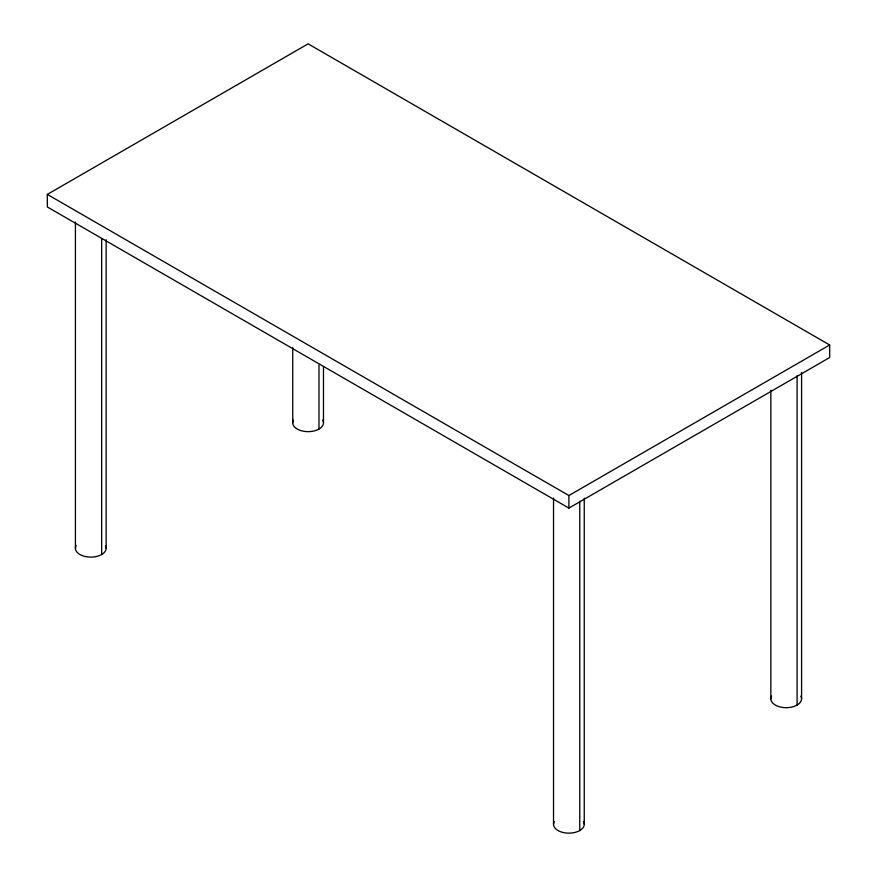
<?xml version="1.0" encoding="UTF-8"?>
<svg xmlns="http://www.w3.org/2000/svg" width="877" height="877" viewBox="0 0 877 877"><rect width="100%" height="100%" fill="white"/><g stroke="black" fill="none" stroke-linecap="round" stroke-linejoin="round"><path stroke-width="1.32" d="M75.422 548.246L75.422 221.98M106.15 548.246L106.15 239.728M292.743 422.769L292.743 347.687M323.47 422.769L323.47 366.805M553.53 498.015L553.53 824.281M584.257 498.015L584.257 824.281M770.85 698.805L770.85 390.287M801.578 372.539L801.578 698.805M47.325 194.409L308.112 43.85L829.675 344.979L829.675 357.52L568.888 508.09L47.325 206.961L47.325 194.409L568.888 495.538L829.675 344.979M797.083 375.794L797.083 705.086M579.763 501.271L579.763 830.552M568.888 495.538L568.888 508.09M318.976 365.062L318.976 429.05M101.655 238.566L101.655 554.516M583.534 821.585A15.369 8.869 0 0 1 568.888 833.15A15.369 8.869 0 0 1 554.253 821.585M800.854 696.119A15.369 8.869 0 0 1 786.22 707.684A15.369 8.869 0 0 1 771.574 696.119M322.747 420.083A15.369 8.869 0 0 1 308.112 431.648A15.369 8.869 0 0 1 293.466 420.083M105.426 545.549A15.369 8.869 0 0 1 90.78 557.114A15.369 8.869 0 0 1 76.146 545.549"/></g></svg>
